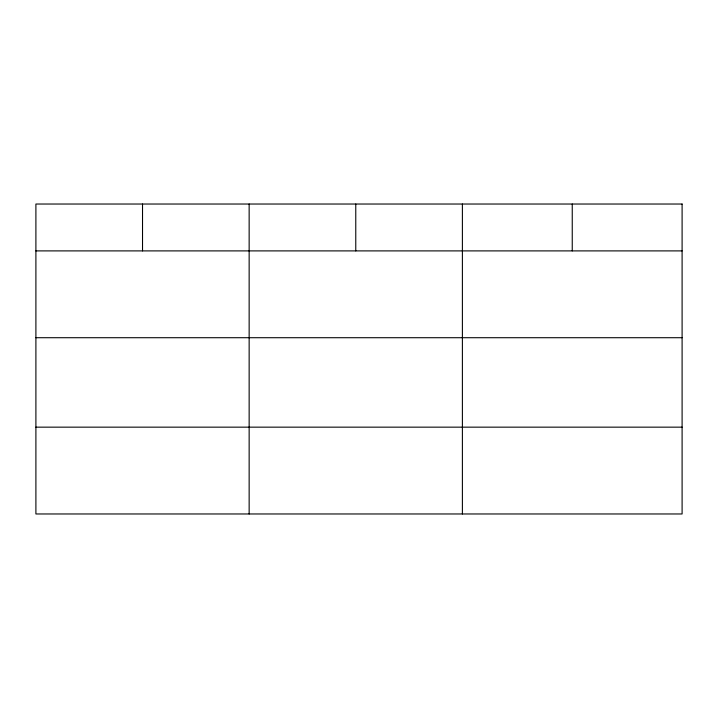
<?xml version="1.0" encoding="UTF-8"?>
<svg xmlns="http://www.w3.org/2000/svg" width="718" height="718" viewBox="0 0 718 718"><rect width="100%" height="100%" fill="white"/><g stroke="black" fill="none" stroke-linecap="round" stroke-linejoin="round"><path stroke-width="1.08" d="M35.9 250.896L682.1 250.896M35.9 337.711L682.1 337.711M35.9 427.156L682.1 427.156M572.246 204.029L572.246 250.896M462.392 204.029L462.392 513.971M355.769 204.029L355.769 250.896M249.146 204.029L249.146 513.971M142.523 204.029L142.523 250.896M682.1 204.029L35.9 204.029L35.9 513.971L682.1 513.971L682.1 204.029"/></g></svg>
